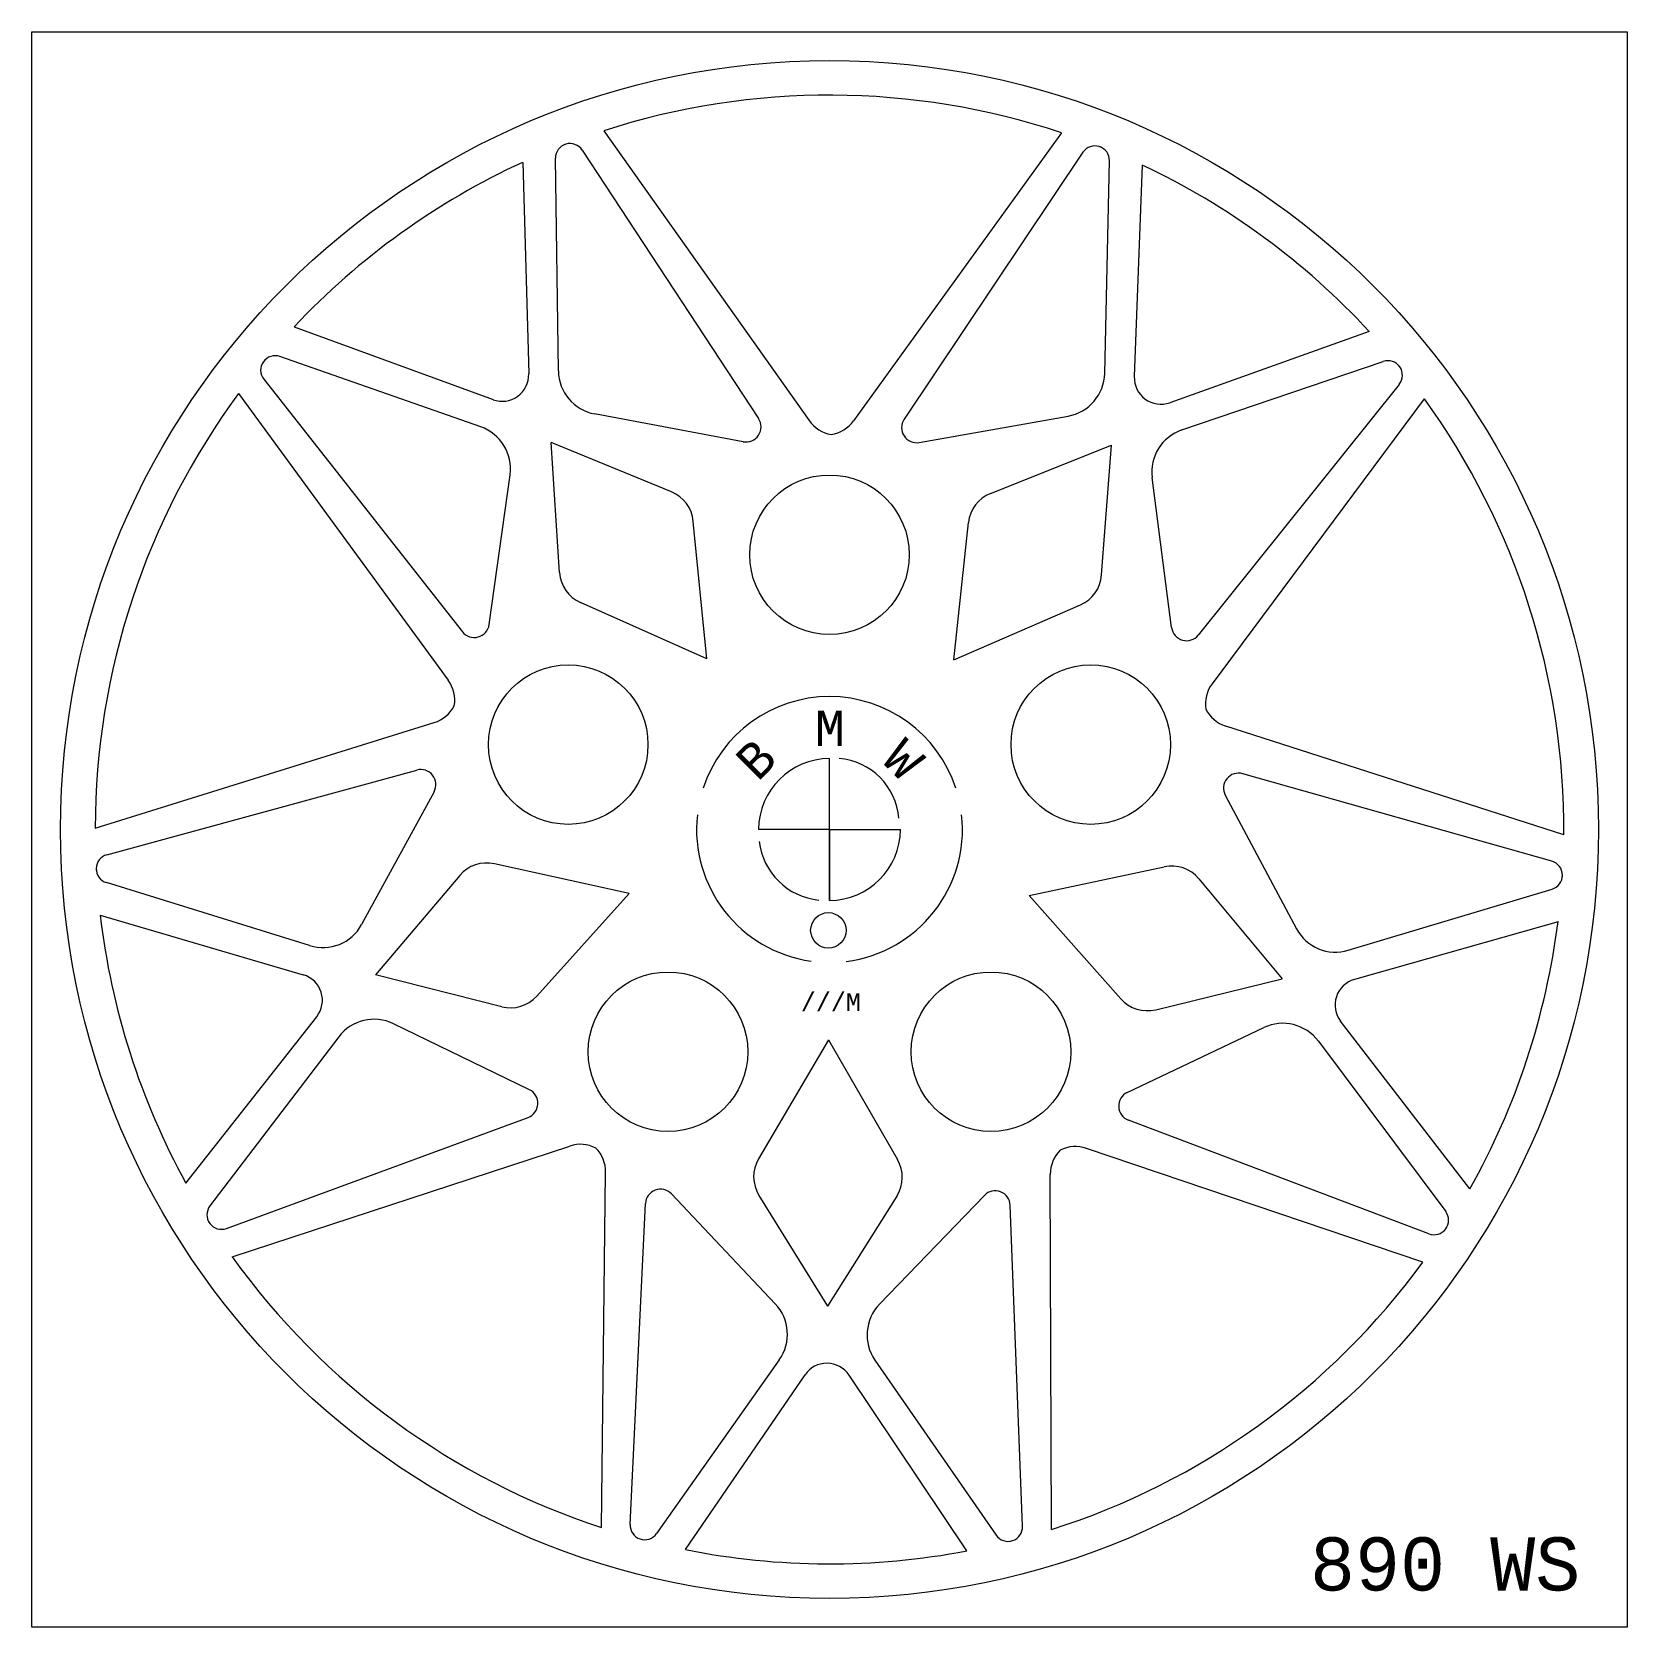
# Model space of a CAD drawing. Header units: millimetres. Extents: x 0 to 90, y 0 to 90.
import ezdxf

# ---------------------------------------------------------------- set-up
doc = ezdxf.new("R2010")
doc.units = ezdxf.units.MM
doc.styles.get("Standard").update_dxf_attribs({"font": 'consola.ttf'})

msp = doc.modelspace()

# ---------------------------------------------------------------- linework, layer by layer
at = {"lineweight": 0}
for p, q in [((0, 90), (90, 90)), ((0, 0), (0, 90)), ((90, 90), (90, 0)), ((32.265, 84.425), (43.848, 68.073)), ((58.086, 84.31), (46.358, 68.062)), ((29.704, 70.87), (29.541, 82.871)), ((31.046, 83.333), (40.996, 68.18)), ((59.295, 83.207), (49.21, 68.143)), ((27.689, 82.64), (28.031, 70.702)), ((60.526, 70.733), (60.796, 82.732)), ((62.647, 82.484), (62.197, 70.549)), ((14.803, 73.366), (26.015, 69.251)), ((75.449, 73.096), (64.2, 69.08)), ((25.325, 67.718), (13.996, 71.683)), ((64.877, 67.541), (76.241, 71.405)), ((13.081, 70.402), (24.29, 56.156)), ((11.658, 69.593), (23.487, 53.418)), ((77.145, 70.116), (65.808, 55.971)), ((40.13, 66.878), (31.744, 68.447)), ((78.56, 69.294), (66.588, 53.226)), ((50.065, 66.834), (58.464, 68.328)), ((29.773, 59.5), (29.29, 66.827)), ((36.085, 64.042), (29.29, 66.827)), ((54.085, 63.962), (60.904, 66.686)), ((60.355, 59.363), (60.904, 66.686)), ((25.8, 56.565), (26.975, 65.014)), ((64.302, 56.393), (63.203, 64.852)), ((38.071, 54.627), (37.317, 62.385)), ((52.015, 54.565), (52.838, 62.316)), ((38.071, 54.627), (30.954, 57.805)), ((52.015, 54.565), (59.16, 57.679)), ((3.57, 45.072), (22.7, 51.034)), ((86.429, 44.702), (67.353, 50.835)), ((45, 41), (45, 49)), ((4.232, 43.575), (21.717, 48.355)), ((85.754, 43.211), (68.312, 48.148)), ((22.688, 47.129), (18.605, 39.639)), ((67.33, 46.929), (71.347, 39.403)), ((45, 45), (41, 45)), ((45, 45), (45, 41)), ((45, 45), (49, 45)), ((90, 45), (90, 45)), ((90, 45), (90, 45)), ((24.135, 42.406), (19.386, 36.804)), ((33.703, 41.385), (26.092, 43.065)), ((56.265, 41.284), (63.89, 42.897)), ((15.669, 38.447), (4.205, 42.001)), ((65.841, 42.22), (70.54, 36.576)), ((74.271, 38.186), (85.766, 41.637)), ((33.703, 41.385), (28.481, 35.598)), ((56.265, 41.284), (61.434, 35.451)), ((3.852, 40.167), (15.312, 36.804)), ((86.103, 39.8), (74.613, 36.54)), ((26.505, 34.999), (19.386, 36.804)), ((63.405, 34.835), (70.54, 36.576)), ((8.691, 25.047), (16.07, 34.438)), ((17.314, 33.308), (10.042, 23.759)), ((28.068, 30.314), (20.396, 34.042)), ((61.8, 30.163), (69.506, 33.823)), ((81.13, 24.724), (73.835, 34.181)), ((44.947, 33.138), (40.997, 26.419)), ((44.947, 33.138), (48.837, 26.384)), ((72.581, 33.061), (79.767, 23.448)), ((10.978, 22.493), (27.99, 28.751)), ((78.82, 22.19), (61.864, 28.6)), ((11.308, 20.889), (30.346, 27.141)), ((78.476, 20.59), (59.494, 27.011)), ((32.129, 5.619), (32.37, 25.656)), ((57.519, 5.506), (57.457, 25.544)), ((36.081, 24.438), (41.942, 18.24)), ((41.02, 24.354), (44.88, 18.107)), ((48.796, 24.319), (44.88, 18.107)), ((53.736, 24.359), (47.819, 18.213)), ((33.757, 5.787), (34.614, 23.894)), ((55.892, 5.688), (55.197, 23.802)), ((42.168, 15.08), (35.246, 5.275)), ((47.565, 15.056), (54.399, 5.19)), ((36.881, 4.373), (43.621, 14.233)), ((52.756, 4.302), (46.105, 14.222)), ((90, 0), (0, 0))]:
    msp.add_line(p, q, dxfattribs=at)
for centre, radius in [((45, 45), 43.385), ((45, 60.5), 4.5), ((30.259, 49.79), 4.5), ((59.741, 49.79), 4.5), ((44.936, 39.31), 1), ((35.889, 32.46), 4.5), ((54.111, 32.46), 4.5)]:
    msp.add_circle(centre, radius, dxfattribs=at)
for centre, radius, start, end in [((45, 45), 41.431, 71.58798, 107.90086), ((30.361, 82.882), 0.82, 33.29099, 180.77939), ((45, 45), 41.431, 111.04713, 111.20901), ((59.976, 82.75), 0.82, 358.70945, 146.19785), ((45, 45), 41.431, 68.27984, 68.44171), ((45, 45), 41.431, 114.69845, 136.79039), ((45, 45), 41.431, 42.69845, 64.79039), ((13.725, 70.909), 0.82, 70.70945, 218.19785), ((45, 45), 41.431, 140.27984, 140.44171), ((76.505, 70.629), 0.82, 321.29099, 108.77939), ((45, 45), 41.431, 39.04713, 39.20901), ((26.532, 70.659), 1.5, 249.84364, 1.6452), ((32.204, 70.904), 2.5, 180.77939, 259.40327), ((58.026, 70.789), 2.5, 280.08557, 358.70945), ((63.696, 70.493), 1.5, 177.84364, 289.6452), ((45, 45), 41.431, 143.58798, 179.90086), ((45, 45), 41.431, 359.58798, 35.90086), ((24.499, 65.358), 2.5, 352.08557, 70.70945), ((40.286, 67.714), 0.85, 259.40327, 33.29099), ((45.393, 69.151), 1.884, 214.90662, 261.04427), ((44.823, 69.154), 1.884, 278.44457, 324.58222), ((49.917, 67.671), 0.85, 146.19785, 280.08557), ((65.682, 65.174), 2.5, 108.77939, 187.40327), ((35.326, 62.192), 2, 5.54941, 67.71397), ((54.827, 62.105), 2, 111.77487, 173.93943), ((31.769, 59.631), 2, 183.77487, 245.93943), ((58.361, 59.513), 2, 293.54941, 355.71397), ((24.958, 56.682), 0.85, 218.19785, 352.08557), ((65.145, 56.502), 0.85, 187.40327, 321.29099), ((21.974, 52.295), 1.884, 350.44457, 36.58222), ((68.091, 52.09), 1.884, 142.90662, 189.04427), ((45, 45), 7.5, 18.1578, 161.8422), ((22.152, 52.837), 1.884, 286.90662, 333.04427), ((67.917, 52.632), 1.884, 206.44457, 252.58222), ((45, 45), 4, 90, 180), ((45.263, 45.352), 3.659, 4.37138, 85.67398), ((21.941, 47.535), 0.85, 331.40327, 105.29099), ((68.08, 47.33), 0.85, 74.19785, 208.08557), ((45, 45), 7.5, 173.69005, 262.03274), ((45, 45), 4, 270, 0), ((45, 45), 7.5, 277.19523, 6.30995), ((44.771, 44.767), 3.764, 186.66026, 264.40821), ((4.448, 42.784), 0.82, 105.29099, 252.77939), ((85.531, 42.422), 0.82, 286.70945, 74.19785), ((45, 45), 41.431, 183.04713, 183.20901), ((25.66, 41.112), 2, 77.54941, 139.71397), ((64.304, 40.94), 2, 39.77487, 101.93943), ((45, 45), 41.431, 356.27984, 356.44171), ((45, 45), 41.431, 186.69845, 208.79039), ((16.41, 40.835), 2.5, 252.77939, 331.40327), ((45, 45), 41.431, 330.69845, 352.79039), ((73.552, 40.58), 2.5, 208.08557, 286.70945), ((14.89, 35.365), 1.5, 321.84364, 73.6452), ((75.023, 35.097), 1.5, 105.84364, 217.6452), ((26.996, 36.938), 2, 255.77487, 317.93943), ((62.931, 36.778), 2, 221.54941, 283.71397), ((19.303, 31.793), 2.5, 64.08557, 142.70945), ((70.578, 31.564), 2.5, 36.77939, 115.40327), ((27.697, 29.549), 0.85, 290.19785, 64.08557), ((62.165, 29.395), 0.85, 115.40327, 249.29099), ((30.946, 25.355), 1.884, 62.44457, 108.58222), ((30.487, 25.692), 1.884, 358.90662, 45.04427), ((58.878, 25.23), 1.884, 70.90662, 117.04427), ((42.721, 25.406), 2, 149.54941, 211.71397), ((47.104, 25.386), 2, 327.77487, 29.93943), ((59.341, 25.563), 1.884, 134.44457, 180.58222), ((35.463, 23.853), 0.85, 43.40327, 177.29099), ((54.348, 23.769), 0.85, 2.19785, 136.08557), ((10.695, 23.262), 0.82, 142.70945, 290.19785), ((79.11, 22.957), 0.82, 249.29099, 36.77939), ((45, 45), 41.431, 212.27984, 212.44171), ((45, 45), 41.431, 327.04713, 327.20901), ((45, 45), 41.431, 215.58798, 251.90086), ((45, 45), 41.431, 287.58798, 323.90086), ((40.126, 16.522), 2.5, 324.77939, 43.40327), ((49.62, 16.48), 2.5, 136.08557, 214.70945), ((44.859, 13.386), 1.5, 33.84364, 145.6452), ((34.576, 5.748), 0.82, 177.29099, 324.77939), ((55.073, 5.656), 0.82, 214.70945, 2.19785), ((45, 45), 41.431, 255.04713, 255.20901), ((45, 45), 41.431, 284.27984, 284.44171), ((45, 45), 41.431, 258.69845, 280.79039)]:
    msp.add_arc(centre, radius, start, end, dxfattribs=at)

# ---------------------------------------------------------------- texts
for s, height, p in [('M', 2, (44.175, 49.712)), ('///M', 1, (43.378, 34.761)), ('890 WS', 3, (72.109, 2.064))]:
    msp.add_text(s, height=height, dxfattribs=at).set_placement(p)
for s, rotation, p in [('B', 45, (40.957, 47.655)), ('W', 315, (47.868, 48.854))]:
    msp.add_text(s, height=2, rotation=rotation, dxfattribs=at).set_placement(p)

doc.saveas('drawing.dxf')
